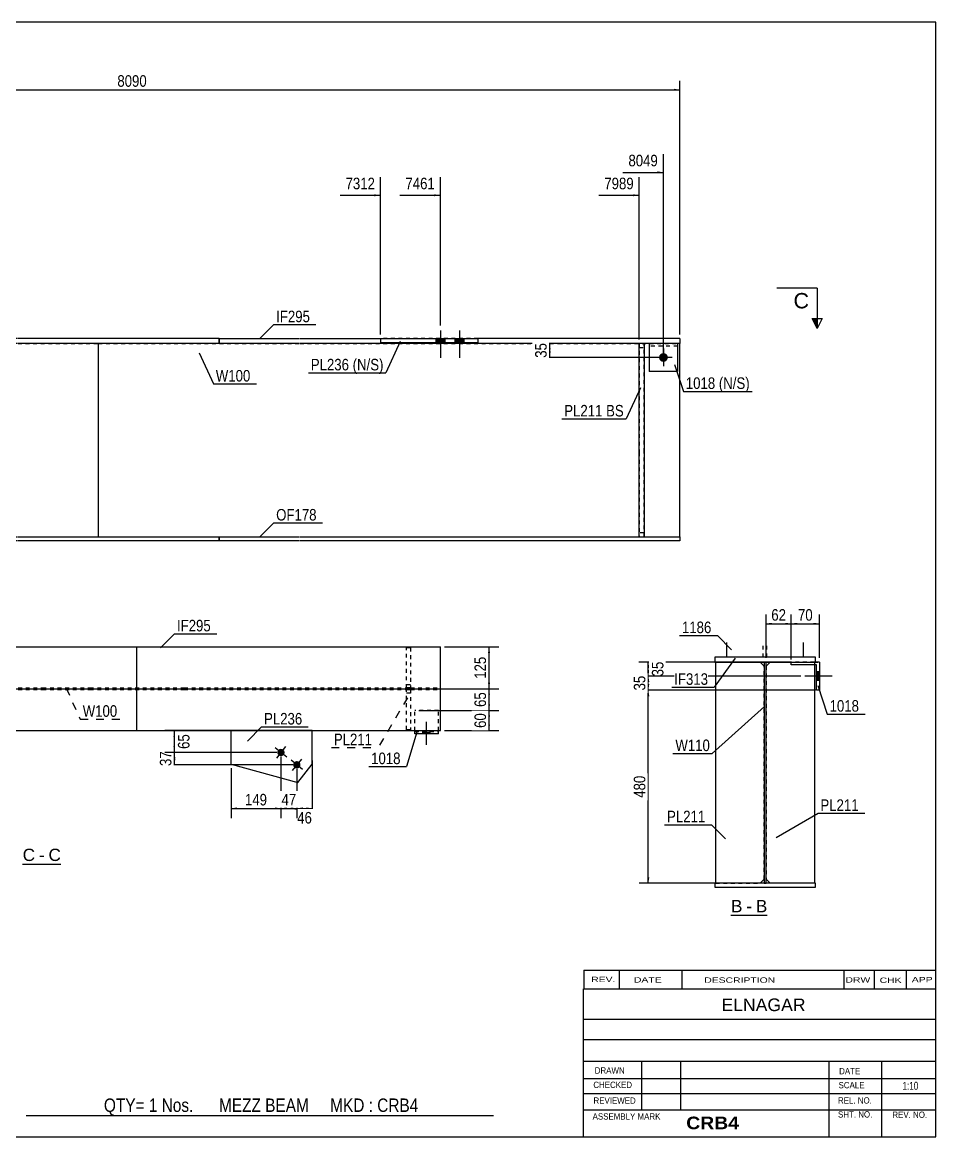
# Model space of a CAD drawing. Header units: millimetres. Extents: x 2 to 405, y 5 to 282.
# Drawn here: x 177.9 to 405, y 5 to 282 of the extents above; entities that cross this region are included whole.
import ezdxf

# ---------------------------------------------------------------- set-up
doc = ezdxf.new("R2010")
doc.units = ezdxf.units.MM
doc.linetypes.add('DXK_LINE_DOT1', pattern=[1.8814, 0.9407, -0.9407])
doc.linetypes.add('DXK_LINE_DOT2', pattern=[3.9198, 1.9599, -1.9599])
doc.styles.add('Arial', font='ARIAL.TTF', dxfattribs={"height": 0.2})
doc.styles.add('Arial Bold', font='ARIALBD.TTF', dxfattribs={"height": 0.2})
doc.styles.add('Arial Narrow', font='ARIALN.TTF', dxfattribs={"height": 0.2})

# ---------------------------------------------------------------- blocks, each defined once
blk = doc.blocks.new('Unknown-627316199-1211')
at = {"color": 5, "linetype": 'Continuous'}
for p, q in [((405, 282), (5, 282)), ((5, 282), (5, 5)), ((405, 5), (405, 282)), ((5, 5), (405, 5))]:
    blk.add_line(p, q, dxfattribs=at)
at = {"color": 174, "linetype": 'Continuous', "style": 'Arial'}
blk.add_text('Tekla structures', height=1.9102, rotation=90, dxfattribs=at).set_placement((4.5, 5.5))
blk = doc.blocks.new('Unknown-627316199-12 - 1712')
at = {"color": 7, "linetype": 'Continuous'}
blk.add_line((178.03, 72.78), (187.54, 72.78), dxfattribs=at)
at = {"color": 0, "linetype": 'Continuous'}
blk.add_wipeout([(181.11, 73.53), (181.11, 76.73), (178.03, 76.73), (178.03, 73.53)], dxfattribs=at)
blk.add_wipeout([(183.5, 73.53), (183.5, 76.73), (182.07, 76.73), (182.07, 73.53)], dxfattribs=at)
at = {"color": 96, "linetype": 'Continuous', "style": 'Arial'}
blk.add_text('C', height=3.06, dxfattribs=at).set_placement((178.03, 73.53))
at = {"color": 0, "linetype": 'Continuous'}
blk.add_wipeout([(187.54, 73.53), (187.54, 76.73), (184.46, 76.73), (184.46, 73.53)], dxfattribs=at)
at = {"color": 96, "linetype": 'Continuous', "style": 'Arial'}
for s, p in [('-', (182.07, 73.53)), ('C', (184.46, 73.53))]:
    blk.add_text(s, height=3.06, dxfattribs=at).set_placement(p)
blk = doc.blocks.new('Unknown-627316199-13 - 1985')
at = {"color": 7, "linetype": 'Continuous'}
blk.add_line((354.11, 60.04), (363.14, 60.04), dxfattribs=at)
at = {"color": 0, "linetype": 'Continuous'}
blk.add_wipeout([(356.95, 60.79), (356.95, 63.99), (354.11, 63.99), (354.11, 60.79)], dxfattribs=at)
blk.add_wipeout([(359.33, 60.79), (359.33, 63.99), (357.91, 63.99), (357.91, 60.79)], dxfattribs=at)
at = {"color": 96, "linetype": 'Continuous', "style": 'Arial'}
blk.add_text('B', height=3.06, dxfattribs=at).set_placement((354.11, 60.79))
at = {"color": 0, "linetype": 'Continuous'}
blk.add_wipeout([(363.14, 60.79), (363.14, 63.99), (360.29, 63.99), (360.29, 60.79)], dxfattribs=at)
at = {"color": 96, "linetype": 'Continuous', "style": 'Arial'}
for s, p in [('B', (360.29, 60.79)), ('-', (357.91, 60.79))]:
    blk.add_text(s, height=3.06, dxfattribs=at).set_placement(p)
blk = doc.blocks.new('Part-627316199-1279 - 1232')
at = {"color": 2, "linetype": 'Continuous'}
for p, q in [((69.04, 153.09), (69.04, 154.09)), ((69.04, 154.09), (176.79, 154.09)), ((176.79, 153.09), (69.04, 153.09)), ((176.89, 154.09), (226.89, 154.09)), ((226.89, 153.09), (176.89, 153.09)), ((226.89, 154.09), (226.89, 153.09))]:
    blk.add_line(p, q, dxfattribs=at)
blk = doc.blocks.new('Part-627316199-1453 - 1232')
at = {"color": 7, "linetype": 'DXK_LINE_DOT1'}
for p, q in [((331.31, 202.19), (331.31, 175.19)), ((332.51, 175.19), (332.51, 202.19)), ((331.31, 175.09), (331.31, 154.09)), ((332.51, 154.09), (332.51, 175.09))]:
    blk.add_line(p, q, dxfattribs=at)
blk = doc.blocks.new('Part-627316199-1301 - 1232')
at = {"color": 2, "linetype": 'Continuous'}
for p, q in [((226.89, 153.09), (226.89, 154.09)), ((226.89, 154.09), (246.89, 154.09)), ((246.89, 153.09), (226.89, 153.09)), ((246.99, 154.09), (311.21, 154.09)), ((311.21, 153.09), (246.99, 153.09)), ((311.31, 154.09), (341.41, 154.09)), ((341.41, 153.09), (311.31, 153.09)), ((341.41, 154.09), (341.41, 153.09))]:
    blk.add_line(p, q, dxfattribs=at)
blk = doc.blocks.new('Part-627316199-1323 - 1232')
at = {"color": 2, "linetype": 'Continuous'}
for p, q in [((196.89, 175.19), (196.89, 202.19)), ((341.41, 175.19), (341.41, 202.19)), ((196.89, 154.09), (196.89, 175.09)), ((341.41, 154.09), (341.41, 175.09))]:
    blk.add_line(p, q, dxfattribs=at)
at = {"color": 7, "linetype": 'DXK_LINE_DOT1'}
for p, q in [((196.89, 202.19), (246.89, 202.19)), ((246.99, 202.19), (311.21, 202.19)), ((311.31, 202.19), (341.41, 202.19)), ((196.89, 154.09), (246.89, 154.09)), ((246.99, 154.09), (311.21, 154.09)), ((311.31, 154.09), (341.41, 154.09))]:
    blk.add_line(p, q, dxfattribs=at)
blk = doc.blocks.new('Part-627316199-1345 - 1232')
at = {"color": 2, "linetype": 'Continuous'}
for p, q in [((69.04, 202.19), (69.04, 203.39)), ((69.04, 203.39), (132.57, 203.39)), ((176.79, 203.39), (156.79, 203.39)), ((226.89, 203.39), (176.89, 203.39)), ((226.89, 203.39), (226.89, 202.19)), ((70.41, 202.19), (69.04, 202.19)), ((79.61, 202.19), (77.41, 202.19)), ((176.79, 202.19), (86.61, 202.19)), ((226.89, 202.19), (176.89, 202.19))]:
    blk.add_line(p, q, dxfattribs=at)
at = {"color": 7, "linetype": 'DXK_LINE_DOT1'}
for p, q in [((156.79, 203.39), (132.57, 203.39)), ((77.41, 202.19), (70.41, 202.19)), ((86.61, 202.19), (79.61, 202.19))]:
    blk.add_line(p, q, dxfattribs=at)
blk = doc.blocks.new('Part-627316199-1367 - 1232')
at = {"color": 2, "linetype": 'Continuous'}
for p, q in [((226.89, 202.19), (226.89, 203.39)), ((226.89, 203.39), (246.89, 203.39)), ((246.99, 203.39), (266.99, 203.39)), ((311.21, 203.39), (291.21, 203.39)), ((341.41, 203.39), (311.31, 203.39)), ((341.41, 203.39), (341.41, 202.19)), ((246.89, 202.19), (226.89, 202.19)), ((311.21, 202.19), (246.99, 202.19)), ((333.81, 202.19), (311.31, 202.19)), ((341.41, 202.19), (340.81, 202.19))]:
    blk.add_line(p, q, dxfattribs=at)
at = {"color": 7, "linetype": 'DXK_LINE_DOT1'}
blk.add_line((291.21, 203.39), (266.99, 203.39), dxfattribs=at)
blk = doc.blocks.new('Part-627316199-1399 - 1232')
at = {"color": 2, "linetype": 'Continuous'}
for p, q in [((340.81, 202.19), (333.81, 202.19)), ((333.81, 202.19), (333.81, 195.19)), ((340.81, 202.19), (340.81, 195.19)), ((340.81, 195.19), (333.81, 195.19))]:
    blk.add_line(p, q, dxfattribs=at)
at = {"color": 7, "linetype": 'DXK_LINE_DOT1'}
blk.add_line((340.81, 201.49), (333.81, 201.49), dxfattribs=at)
blk = doc.blocks.new('Part-627316199-1448 - 1232')
at = {"color": 2, "linetype": 'Continuous'}
for p, q in [((331.31, 175.19), (331.31, 202.19)), ((332.51, 202.19), (332.51, 175.19)), ((331.31, 154.09), (331.31, 175.09)), ((332.51, 175.09), (332.51, 154.09))]:
    blk.add_line(p, q, dxfattribs=at)
at = {"color": 7, "linetype": 'DXK_LINE_DOT1'}
for p, q in [((331.31, 201.19), (332.51, 201.19)), ((332.51, 155.09), (331.31, 155.09))]:
    blk.add_line(p, q, dxfattribs=at)
blk = doc.blocks.new('Part-627316199-1480 - 1232')
at = {"color": 2, "linetype": 'Continuous'}
for p, q in [((266.99, 203.39), (291.21, 203.39)), ((266.99, 203.39), (266.99, 202.39)), ((266.99, 202.39), (291.21, 202.39)), ((286.91, 202.39), (286.91, 203.39)), ((291.21, 203.39), (291.21, 202.39))]:
    blk.add_line(p, q, dxfattribs=at)
blk = doc.blocks.new('Part-627316199-1496 - 1232')
at = {"color": 2, "linetype": 'Continuous'}
for p, q in [((69.04, 175.19), (69.04, 202.19)), ((196.89, 175.19), (196.89, 202.19)), ((69.04, 154.09), (69.04, 175.09)), ((196.89, 154.09), (196.89, 175.09))]:
    blk.add_line(p, q, dxfattribs=at)
at = {"color": 7, "linetype": 'DXK_LINE_DOT1'}
for p, q in [((69.04, 202.19), (70.41, 202.19)), ((77.41, 202.19), (77.91, 202.19)), ((79.11, 202.19), (79.61, 202.19)), ((86.61, 202.19), (176.79, 202.19)), ((176.89, 202.19), (196.89, 202.19)), ((69.04, 154.09), (77.91, 154.09)), ((79.11, 154.09), (176.79, 154.09)), ((176.89, 154.09), (196.89, 154.09))]:
    blk.add_line(p, q, dxfattribs=at)
blk = doc.blocks.new('Bolt-627316199-1498 - 1232')
at = {"linetype": 'Continuous'}
blk.add_hatch(color=3, dxfattribs=at).paths.add_polyline_path([(337.31, 197.59, -1), (337.31, 199.79, -1)])
at = {"color": 3, "linetype": 'Continuous'}
for p, q in [((337.31, 200.89), (337.31, 196.49)), ((339.51, 198.69), (335.11, 198.69))]:
    blk.add_line(p, q, dxfattribs=at)
blk = doc.blocks.new('Bolt-627316199-1500 - 1232')
at = {"linetype": 'Continuous'}
for points in [[(280.77, 202.39), (282.97, 202.39), (282.97, 203.39), (280.77, 203.39)], [(285.5, 202.39), (287.7, 202.39), (287.7, 203.39), (285.5, 203.39)]]:
    blk.add_hatch(color=3, dxfattribs=at).paths.add_polyline_path(points)
at = {"color": 3, "linetype": 'Continuous'}
for p, q in [((281.87, 205.39), (281.87, 198.59)), ((286.6, 205.39), (286.6, 198.59)), ((280.77, 203.39), (280.77, 202.39)), ((282.97, 203.39), (282.97, 202.39)), ((285.5, 203.39), (285.5, 202.39)), ((287.7, 203.39), (287.7, 202.39))]:
    blk.add_line(p, q, dxfattribs=at)
blk = doc.blocks.new('Part-627316199-1735 - 1712')
at = {"color": 2, "linetype": 'Continuous'}
for p, q in [((250.02, 105.94), (229.84, 105.94)), ((229.84, 97.6), (229.84, 105.94)), ((250.02, 97.62), (250.02, 105.94)), ((229.84, 97.6), (246.44, 93.01)), ((246.44, 93.01), (250.02, 97.62))]:
    blk.add_line(p, q, dxfattribs=at)
blk = doc.blocks.new('Part-627316199-1803 - 1712')
at = {"color": 7, "linetype": 'DXK_LINE_DOT1'}
for p, q in [((275.54, 105.94), (275.54, 110.94)), ((281.37, 110.94), (275.54, 110.94)), ((281.37, 105.94), (281.37, 110.94)), ((275.54, 105.69), (281.37, 105.69))]:
    blk.add_line(p, q, dxfattribs=at)
at = {"color": 2, "linetype": 'Continuous'}
for p, q in [((275.54, 105.1), (275.54, 105.94)), ((281.37, 105.1), (281.37, 105.94)), ((281.37, 105.1), (275.54, 105.1))]:
    blk.add_line(p, q, dxfattribs=at)
blk = doc.blocks.new('Part-627316199-1740 - 1712')
at = {"color": 7, "linetype": 'DXK_LINE_DOT1'}
for p, q in [((92.96, 116.15), (92.96, 116.56)), ((92.96, 116.56), (119.27, 116.56)), ((119.37, 116.56), (171.2, 116.56)), ((171.3, 116.56), (182.97, 116.56)), ((182.97, 116.15), (182.97, 116.56)), ((92.96, 116.15), (119.27, 116.15)), ((119.37, 116.15), (171.2, 116.15)), ((171.3, 116.15), (182.97, 116.15))]:
    blk.add_line(p, q, dxfattribs=at)
blk = doc.blocks.new('Bolt-627316199-1742 - 1712')
at = {"linetype": 'Continuous'}
blk.add_hatch(color=3, dxfattribs=at).paths.add_polyline_path([(277.54, 105.1), (279.37, 105.1), (279.37, 105.69), (277.54, 105.69)])
at = {"color": 3, "linetype": 'Continuous'}
for p, q in [((278.46, 102.44), (278.46, 108.1)), ((277.54, 105.1), (277.54, 105.69)), ((279.37, 105.1), (279.37, 105.69))]:
    blk.add_line(p, q, dxfattribs=at)
blk = doc.blocks.new('Part-627316199-1823 - 1712')
at = {"color": 2, "linetype": 'Continuous'}
for p, q in [((92.96, 105.94), (92.96, 126.77)), ((92.96, 126.77), (119.27, 126.77)), ((119.37, 126.77), (171.2, 126.77)), ((171.3, 126.77), (194.64, 126.77)), ((194.74, 126.77), (206.4, 126.77)), ((206.4, 105.94), (206.4, 126.77)), ((92.96, 105.94), (119.27, 105.94)), ((119.37, 105.94), (171.2, 105.94)), ((171.3, 105.94), (194.64, 105.94)), ((194.74, 105.94), (206.4, 105.94))]:
    blk.add_line(p, q, dxfattribs=at)
blk = doc.blocks.new('Part-627316199-1749 - 1712')
at = {"color": 7, "linetype": 'DXK_LINE_DOT1'}
for p, q in [((273.46, 116.56), (273.46, 126.56)), ((273.46, 126.56), (274.46, 126.56)), ((274.46, 126.56), (274.46, 116.56)), ((273.46, 117.4), (274.46, 117.4)), ((274.46, 116.56), (273.46, 116.56))]:
    blk.add_line(p, q, dxfattribs=at)
blk = doc.blocks.new('Bolt-627316199-1836 - 1712')
at = {"linetype": 'Continuous'}
for points in [[(241.68, 99.78, -1), (242.8, 101.23, -1)], [(245.62, 96.71, -1), (246.75, 98.16, -1)]]:
    blk.add_hatch(color=3, dxfattribs=at).paths.add_polyline_path(points)
at = {"color": 3, "linetype": 'Continuous'}
for p, q in [((243.69, 99.38), (240.79, 101.63)), ((243.37, 101.95), (241.11, 99.06)), ((247.63, 96.31), (244.74, 98.56)), ((247.31, 98.88), (245.06, 95.99))]:
    blk.add_line(p, q, dxfattribs=at)
blk = doc.blocks.new('Part-627316199-1771 - 1712')
at = {"color": 7, "linetype": 'DXK_LINE_DOT1'}
for p, q in [((273.46, 106.15), (273.46, 116.15)), ((273.46, 116.15), (274.46, 116.15)), ((273.46, 115.31), (274.46, 115.31)), ((274.46, 116.15), (274.46, 106.15)), ((274.46, 106.15), (273.46, 106.15))]:
    blk.add_line(p, q, dxfattribs=at)
blk = doc.blocks.new('Part-627316199-1818 - 1712')
at = {"color": 2, "linetype": 'Continuous'}
for p, q in [((206.4, 105.94), (206.4, 126.77)), ((206.4, 126.77), (218.07, 126.77)), ((218.17, 126.77), (261.69, 126.77)), ((261.79, 126.77), (281.87, 126.77)), ((281.87, 105.94), (281.87, 126.77)), ((206.4, 105.94), (218.07, 105.94)), ((218.17, 105.94), (261.69, 105.94)), ((261.79, 105.94), (281.87, 105.94))]:
    blk.add_line(p, q, dxfattribs=at)
blk = doc.blocks.new('Part-627316199-1828 - 1712')
at = {"color": 7, "linetype": 'DXK_LINE_DOT1'}
for p, q in [((182.97, 116.56), (194.64, 116.56)), ((194.74, 116.56), (218.07, 116.56)), ((218.17, 116.56), (261.69, 116.56)), ((261.79, 116.56), (273.46, 116.56)), ((274.46, 116.56), (281.87, 116.56)), ((281.87, 116.15), (281.87, 116.56)), ((182.97, 116.15), (194.64, 116.15)), ((194.74, 116.15), (218.07, 116.15)), ((218.17, 116.15), (261.69, 116.15)), ((261.79, 116.15), (273.46, 116.15)), ((274.46, 116.15), (281.87, 116.15))]:
    blk.add_line(p, q, dxfattribs=at)
blk = doc.blocks.new('Bolt-627316199-1988 - 1985')
at = {"linetype": 'Continuous'}
blk.add_hatch(color=3, dxfattribs=at).paths.add_polyline_path([(376.08, 118.39), (376.08, 120.59), (375.38, 120.59), (375.38, 118.39)])
at = {"color": 3, "linetype": 'Continuous'}
for p, q in [((379.28, 119.49), (372.48, 119.49)), ((376.08, 120.59), (375.38, 120.59)), ((376.08, 118.39), (375.38, 118.39))]:
    blk.add_line(p, q, dxfattribs=at)
blk = doc.blocks.new('Part-627316199-2001 - 1985')
at = {"color": 7, "linetype": 'DXK_LINE_DOT1'}
for p, q in [((369.08, 122.29), (369.08, 122.99)), ((369.08, 122.99), (376.08, 122.99)), ((375.38, 122.29), (369.08, 122.29)), ((375.38, 115.99), (375.38, 122.29)), ((376.08, 122.99), (376.08, 115.99)), ((376.08, 115.99), (375.38, 115.99))]:
    blk.add_line(p, q, dxfattribs=at)
blk = doc.blocks.new('Part-627316199-1993 - 1985')
at = {"color": 2, "linetype": 'Continuous'}
for p, q in [((362.83, 122.99), (362.33, 122.99)), ((362.33, 122.99), (362.33, 67.99)), ((362.83, 67.99), (362.83, 122.99)), ((362.33, 67.99), (362.83, 67.99))]:
    blk.add_line(p, q, dxfattribs=at)
blk = doc.blocks.new('Bolt-627316199-2038 - 1985')
at = {"linetype": 'Continuous'}
blk.add_hatch(color=3, dxfattribs=at).paths.add_polyline_path([(375.38, 120.59), (375.38, 118.39), (376.08, 118.39), (376.08, 120.59)])
at = {"color": 3, "linetype": 'Continuous'}
for p, q in [((379.28, 119.49), (372.48, 119.49)), ((376.08, 120.59), (375.38, 120.59)), ((376.08, 118.39), (375.38, 118.39))]:
    blk.add_line(p, q, dxfattribs=at)
blk = doc.blocks.new('Part-627316199-1998 - 1985')
at = {"color": 2, "linetype": 'Continuous'}
for p, q in [((363.83, 122.99), (362.83, 121.99)), ((374.83, 122.29), (374.83, 67.99)), ((363.83, 67.99), (362.83, 68.99))]:
    blk.add_line(p, q, dxfattribs=at)
at = {"color": 7, "linetype": 'DXK_LINE_DOT1'}
for p, q in [((362.83, 121.99), (362.83, 68.99)), ((374.83, 122.99), (363.83, 122.99)), ((374.83, 122.99), (374.83, 122.29)), ((374.83, 67.99), (363.83, 67.99))]:
    blk.add_line(p, q, dxfattribs=at)
blk = doc.blocks.new('Part-627316199-1999 - 1985')
at = {"color": 2, "linetype": 'Continuous'}
for p, q in [((350.33, 67.99), (350.33, 122.99)), ((362.33, 121.99), (361.33, 122.99)), ((362.33, 68.99), (361.33, 67.99))]:
    blk.add_line(p, q, dxfattribs=at)
at = {"color": 7, "linetype": 'DXK_LINE_DOT1'}
for p, q in [((361.33, 122.99), (350.33, 122.99)), ((362.33, 68.99), (362.33, 121.99)), ((350.33, 67.99), (361.33, 67.99))]:
    blk.add_line(p, q, dxfattribs=at)
blk = doc.blocks.new('Part-627316199-2041 - 1985')
at = {"color": 2, "linetype": 'Continuous'}
for p, q in [((353.08, 124.19), (353.08, 127.83)), ((372.08, 127.83), (372.08, 124.19))]:
    blk.add_line(p, q, dxfattribs=at)
at = {"color": 7, "linetype": 'DXK_LINE_DOT1'}
for p, q in [((362.11, 124.19), (362.11, 127.83)), ((363.05, 124.19), (363.05, 127.83)), ((372.08, 124.19), (353.08, 124.19))]:
    blk.add_line(p, q, dxfattribs=at)
blk = doc.blocks.new('Part-627316199-2042 - 1985')
at = {"color": 2, "linetype": 'Continuous'}
for p, q in [((350.08, 67.99), (350.08, 66.99)), ((375.08, 67.99), (350.08, 67.99)), ((350.08, 66.99), (375.08, 66.99)), ((375.08, 66.99), (375.08, 67.99))]:
    blk.add_line(p, q, dxfattribs=at)
blk = doc.blocks.new('Part-627316199-2045 - 1985')
at = {"color": 2, "linetype": 'Continuous'}
for p, q in [((350.08, 124.19), (350.08, 122.99)), ((375.08, 124.19), (350.08, 124.19)), ((350.08, 122.99), (375.08, 122.99)), ((375.08, 122.99), (375.08, 124.19))]:
    blk.add_line(p, q, dxfattribs=at)
blk = doc.blocks.new('Part-627316199-2047 - 1985')
at = {"color": 2, "linetype": 'Continuous'}
for p, q in [((369.08, 122.29), (369.08, 122.99)), ((375.38, 122.29), (369.08, 122.29)), ((376.08, 122.99), (375.08, 122.99)), ((375.38, 115.99), (375.38, 122.29)), ((376.08, 122.99), (376.08, 115.99)), ((376.08, 115.99), (375.38, 115.99))]:
    blk.add_line(p, q, dxfattribs=at)
blk = doc.blocks.new('StraightDimension-627316199-4468 - 1232')
at = {"linetype": 'Continuous'}
blk.add_hatch(color=7, dxfattribs=at).paths.add_polyline_path([(335.81, 244.95), (337.31, 244.7), (335.81, 244.45)])
at = {"color": 7, "linetype": 'Continuous'}
for p, q in [((337.31, 199.69), (337.31, 249.2)), ((327.25, 244.7), (337.31, 244.7))]:
    blk.add_line(p, q, dxfattribs=at)
at = {"color": 0}
blk.add_wipeout([(336.53, 245.6), (336.53, 249.8), (328.02, 249.8), (328.02, 245.6)], dxfattribs=at)
at = {"color": 3, "style": 'Arial Narrow'}
blk.add_text('8049', height=2.863, dxfattribs=at).set_placement((328.62, 246.2))
blk = doc.blocks.new('StraightDimension-627316199-4470 - 1232')
at = {"linetype": 'Continuous'}
blk.add_hatch(color=7, dxfattribs=at).paths.add_polyline_path([(280.37, 239.25), (281.87, 239), (280.37, 238.75)])
at = {"color": 7, "linetype": 'Continuous'}
for p, q in [((281.87, 206.64), (281.87, 243.5)), ((271.81, 239), (281.87, 239))]:
    blk.add_line(p, q, dxfattribs=at)
at = {"color": 0}
blk.add_wipeout([(281.09, 239.9), (281.09, 244.1), (272.58, 244.1), (272.58, 239.9)], dxfattribs=at)
at = {"color": 3, "style": 'Arial Narrow'}
blk.add_text('7461', height=2.863, dxfattribs=at).set_placement((273.18, 240.5))
blk = doc.blocks.new('StraightDimension-627316199-1667 - 1232')
at = {"linetype": 'Continuous'}
for points in [[(70.54, 264.98), (69.04, 265.23), (70.54, 265.48)], [(339.91, 265.48), (341.41, 265.23), (339.91, 264.98)]]:
    blk.add_hatch(color=7, dxfattribs=at).paths.add_polyline_path(points)
at = {"color": 7, "linetype": 'Continuous'}
for p, q in [((69.04, 204.39), (69.04, 267.48)), ((341.41, 204.39), (341.41, 267.48)), ((69.04, 265.23), (341.41, 265.23))]:
    blk.add_line(p, q, dxfattribs=at)
at = {"color": 0}
blk.add_wipeout([(209.48, 265.38), (209.48, 269.58), (200.97, 269.58), (200.97, 265.38)], dxfattribs=at)
at = {"color": 3, "style": 'Arial Narrow'}
blk.add_text('8090', height=2.863, dxfattribs=at).set_placement((201.57, 265.98))
blk = doc.blocks.new('StraightDimension-627316199-4469 - 1232')
at = {"linetype": 'Continuous'}
blk.add_hatch(color=7, dxfattribs=at).paths.add_polyline_path([(329.81, 239.25), (331.31, 239), (329.81, 238.75)])
at = {"color": 7, "linetype": 'Continuous'}
for p, q in [((331.31, 203.19), (331.31, 243.5)), ((321.25, 239), (331.31, 239))]:
    blk.add_line(p, q, dxfattribs=at)
at = {"color": 0}
blk.add_wipeout([(330.53, 239.9), (330.53, 244.1), (322.02, 244.1), (322.02, 239.9)], dxfattribs=at)
at = {"color": 3, "style": 'Arial Narrow'}
blk.add_text('7989', height=2.863, dxfattribs=at).set_placement((322.62, 240.5))
blk = doc.blocks.new('StraightDimension-627316199-4471 - 1232')
at = {"linetype": 'Continuous'}
blk.add_hatch(color=7, dxfattribs=at).paths.add_polyline_path([(265.49, 239.25), (266.99, 239), (265.49, 238.75)])
at = {"color": 7, "linetype": 'Continuous'}
for p, q in [((266.99, 204.39), (266.99, 243.5)), ((256.92, 239), (266.99, 239))]:
    blk.add_line(p, q, dxfattribs=at)
at = {"color": 0}
blk.add_wipeout([(266.21, 239.9), (266.21, 244.1), (257.7, 244.1), (257.7, 239.9)], dxfattribs=at)
at = {"color": 3, "style": 'Arial Narrow'}
blk.add_text('7312', height=2.863, dxfattribs=at).set_placement((258.3, 240.5))
blk = doc.blocks.new('StraightDimension-627316199-5104 - 1232')
at = {"linetype": 'Continuous'}
for points in [[(308.79, 200.69), (309.04, 202.19), (309.29, 200.69)], [(309.29, 200.19), (309.04, 198.69), (308.79, 200.19)]]:
    blk.add_hatch(color=7, dxfattribs=at).paths.add_polyline_path(points)
at = {"color": 7, "linetype": 'Continuous'}
for p, q in [((327.65, 202.19), (306.79, 202.19)), ((309.04, 198.69), (309.04, 202.19)), ((336.31, 198.69), (306.79, 198.69))]:
    blk.add_line(p, q, dxfattribs=at)
at = {"color": 0}
blk.add_wipeout([(308.89, 202.86), (304.69, 202.86), (304.69, 198.01), (308.89, 198.01)], dxfattribs=at)
at = {"color": 3, "style": 'Arial Narrow'}
blk.add_text('35', height=2.863, rotation=90.0002, dxfattribs=at).set_placement((308.29, 198.61))
blk = doc.blocks.new('StraightDimension-627316199-1924 - 1712')
at = {"linetype": 'Continuous'}
for points in [[(215.5, 99.01), (215.75, 100.51), (216, 99.01)], [(216, 98.93), (215.75, 97.43), (215.5, 98.93)]]:
    blk.add_hatch(color=7, dxfattribs=at).paths.add_polyline_path(points)
at = {"color": 7, "linetype": 'Continuous'}
for p, q in [((241.24, 100.51), (213.5, 100.51)), ((215.75, 97.43), (215.75, 100.51)), ((245.19, 97.43), (213.5, 97.43))]:
    blk.add_line(p, q, dxfattribs=at)
at = {"color": 0}
blk.add_wipeout([(215.6, 101.4), (211.4, 101.4), (211.4, 96.54), (215.6, 96.54)], dxfattribs=at)
at = {"color": 3, "style": 'Arial Narrow'}
blk.add_text('37', height=2.863, rotation=90.0002, dxfattribs=at).set_placement((215, 97.14))
blk = doc.blocks.new('StraightDimension-627316199-1934 - 1712')
at = {"linetype": 'Continuous'}
for points in [[(215.5, 104.44), (215.75, 105.94), (216, 104.44)], [(216, 102.01), (215.75, 100.51), (215.5, 102.01)]]:
    blk.add_hatch(color=7, dxfattribs=at).paths.add_polyline_path(points)
at = {"color": 7, "linetype": 'Continuous'}
for p, q in [((230.18, 105.94), (213.35, 105.94)), ((215.75, 100.51), (215.75, 105.94)), ((241.24, 100.51), (213.35, 100.51))]:
    blk.add_line(p, q, dxfattribs=at)
at = {"color": 0}
blk.add_wipeout([(220.1, 105.65), (215.9, 105.65), (215.9, 100.79), (220.1, 100.79)], dxfattribs=at)
at = {"color": 3, "style": 'Arial Narrow'}
blk.add_text('65', height=2.863, rotation=90.0002, dxfattribs=at).set_placement((219.5, 101.39))
blk = doc.blocks.new('StraightDimension-627316199-1948 - 1712')
at = {"linetype": 'Continuous'}
for points in [[(231.34, 86.35), (229.84, 86.6), (231.34, 86.85)], [(240.74, 86.85), (242.24, 86.6), (240.74, 86.35)]]:
    blk.add_hatch(color=7, dxfattribs=at).paths.add_polyline_path(points)
at = {"color": 7, "linetype": 'Continuous'}
for p, q in [((242.24, 99.51), (242.24, 84.2)), ((229.84, 96.6), (229.84, 84.2)), ((229.84, 86.6), (242.24, 86.6))]:
    blk.add_line(p, q, dxfattribs=at)
at = {"color": 0}
blk.add_wipeout([(239.38, 86.75), (239.38, 90.95), (232.7, 90.95), (232.7, 86.75)], dxfattribs=at)
at = {"color": 3, "style": 'Arial Narrow'}
blk.add_text('149', height=2.863, dxfattribs=at).set_placement((233.3, 87.35))
blk = doc.blocks.new('StraightDimension-627316199-1958 - 1712')
at = {"linetype": 'Continuous'}
for points in [[(247.69, 86.35), (246.19, 86.6), (247.69, 86.85)], [(248.52, 86.85), (250.02, 86.6), (248.52, 86.35)]]:
    blk.add_hatch(color=7, dxfattribs=at).paths.add_polyline_path(points)
at = {"color": 7, "linetype": 'Continuous'}
for p, q in [((250.02, 98.47), (250.02, 84.35)), ((246.19, 96.43), (246.19, 84.35)), ((246.19, 86.6), (250.02, 86.6))]:
    blk.add_line(p, q, dxfattribs=at)
at = {"color": 0}
blk.add_wipeout([(250.53, 82.25), (250.53, 86.45), (245.68, 86.45), (245.68, 82.25)], dxfattribs=at)
at = {"color": 3, "style": 'Arial Narrow'}
blk.add_text('46', height=2.863, dxfattribs=at).set_placement((246.28, 82.85))
blk = doc.blocks.new('StraightDimension-627316199-1968 - 1712')
at = {"linetype": 'Continuous'}
for points in [[(243.74, 86.35), (242.24, 86.6), (243.74, 86.85)], [(244.69, 86.85), (246.19, 86.6), (244.69, 86.35)]]:
    blk.add_hatch(color=7, dxfattribs=at).paths.add_polyline_path(points)
at = {"color": 7, "linetype": 'Continuous'}
for p, q in [((242.24, 99.51), (242.24, 84.2)), ((246.19, 96.43), (246.19, 84.2)), ((242.24, 86.6), (246.19, 86.6))]:
    blk.add_line(p, q, dxfattribs=at)
at = {"color": 0}
blk.add_wipeout([(246.64, 86.75), (246.64, 90.95), (241.78, 90.95), (241.78, 86.75)], dxfattribs=at)
at = {"color": 3, "style": 'Arial Narrow'}
blk.add_text('47', height=2.863, dxfattribs=at).set_placement((242.38, 87.35))
blk = doc.blocks.new('StraightDimension-627316199-2592 - 1712')
at = {"linetype": 'Continuous'}
for points in [[(293.71, 125.27), (293.96, 126.77), (294.21, 125.27)], [(294.21, 117.85), (293.96, 116.35), (293.71, 117.85)]]:
    blk.add_hatch(color=7, dxfattribs=at).paths.add_polyline_path(points)
at = {"color": 7, "linetype": 'Continuous'}
for p, q in [((282.87, 126.77), (296.36, 126.77)), ((293.96, 116.35), (293.96, 126.77)), ((133.25, 116.35), (296.36, 116.35))]:
    blk.add_line(p, q, dxfattribs=at)
at = {"color": 0}
blk.add_wipeout([(293.81, 124.9), (289.61, 124.9), (289.61, 118.22), (293.81, 118.22)], dxfattribs=at)
at = {"color": 3, "style": 'Arial Narrow'}
blk.add_text('125', height=2.863, rotation=90.0002, dxfattribs=at).set_placement((293.21, 118.82))
blk = doc.blocks.new('StraightDimension-627316199-2593 - 1712')
at = {"linetype": 'Continuous'}
for points in [[(293.71, 114.85), (293.96, 116.35), (294.21, 114.85)], [(294.21, 112.44), (293.96, 110.94), (293.71, 112.44)]]:
    blk.add_hatch(color=7, dxfattribs=at).paths.add_polyline_path(points)
at = {"color": 7, "linetype": 'Continuous'}
for p, q in [((133.25, 116.35), (296.36, 116.35)), ((293.96, 110.94), (293.96, 116.35)), ((276.54, 110.94), (296.36, 110.94))]:
    blk.add_line(p, q, dxfattribs=at)
at = {"color": 0}
blk.add_wipeout([(293.81, 116.07), (289.61, 116.07), (289.61, 111.22), (293.81, 111.22)], dxfattribs=at)
at = {"color": 3, "style": 'Arial Narrow'}
blk.add_text('65', height=2.863, rotation=90.0002, dxfattribs=at).set_placement((293.21, 111.82))
blk = doc.blocks.new('StraightDimension-627316199-2594 - 1712')
at = {"linetype": 'Continuous'}
for points in [[(293.71, 109.44), (293.96, 110.94), (294.21, 109.44)], [(294.21, 107.44), (293.96, 105.94), (293.71, 107.44)]]:
    blk.add_hatch(color=7, dxfattribs=at).paths.add_polyline_path(points)
at = {"color": 7, "linetype": 'Continuous'}
for p, q in [((276.54, 110.94), (296.36, 110.94)), ((293.96, 105.94), (293.96, 110.94)), ((282.87, 105.94), (296.36, 105.94))]:
    blk.add_line(p, q, dxfattribs=at)
at = {"color": 0}
blk.add_wipeout([(293.81, 110.87), (289.61, 110.87), (289.61, 106.01), (293.81, 106.01)], dxfattribs=at)
at = {"color": 3, "style": 'Arial Narrow'}
blk.add_text('60', height=2.863, rotation=90.0002, dxfattribs=at).set_placement((293.21, 106.61))
blk = doc.blocks.new('StraightDimension-627316199-2790 - 1985')
at = {"linetype": 'Continuous'}
for points in [[(333.31, 114.49), (333.56, 115.99), (333.81, 114.49)], [(333.81, 69.49), (333.56, 67.99), (333.31, 69.49)]]:
    blk.add_hatch(color=7, dxfattribs=at).paths.add_polyline_path(points)
at = {"color": 7, "linetype": 'Continuous'}
for p, q in [((375.08, 115.99), (331.31, 115.99)), ((333.56, 67.99), (333.56, 115.99)), ((355.33, 67.99), (331.31, 67.99))]:
    blk.add_line(p, q, dxfattribs=at)
at = {"color": 0}
blk.add_wipeout([(333.41, 95.34), (329.21, 95.34), (329.21, 88.65), (333.41, 88.65)], dxfattribs=at)
at = {"color": 3, "style": 'Arial Narrow'}
blk.add_text('480', height=2.863, rotation=90.0002, dxfattribs=at).set_placement((332.81, 89.25))
blk = doc.blocks.new('StraightDimension-627316199-2788 - 1985')
at = {"linetype": 'Continuous'}
for points in [[(333.31, 121.49), (333.56, 122.99), (333.81, 121.49)], [(333.81, 120.99), (333.56, 119.49), (333.31, 120.99)]]:
    blk.add_hatch(color=7, dxfattribs=at).paths.add_polyline_path(points)
at = {"color": 7, "linetype": 'Continuous'}
for p, q in [((368.33, 122.99), (331.16, 122.99)), ((333.56, 119.49), (333.56, 122.99)), ((371.48, 119.49), (331.16, 119.49))]:
    blk.add_line(p, q, dxfattribs=at)
at = {"color": 0}
blk.add_wipeout([(337.91, 123.67), (333.71, 123.67), (333.71, 118.82), (337.91, 118.82)], dxfattribs=at)
at = {"color": 3, "style": 'Arial Narrow'}
blk.add_text('35', height=2.863, rotation=90.0002, dxfattribs=at).set_placement((337.31, 119.42))
blk = doc.blocks.new('StraightDimension-627316199-2789 - 1985')
at = {"linetype": 'Continuous'}
for points in [[(333.31, 117.99), (333.56, 119.49), (333.81, 117.99)], [(333.81, 117.49), (333.56, 115.99), (333.31, 117.49)]]:
    blk.add_hatch(color=7, dxfattribs=at).paths.add_polyline_path(points)
at = {"color": 7, "linetype": 'Continuous'}
for p, q in [((371.48, 119.49), (331.31, 119.49)), ((333.56, 115.99), (333.56, 119.49)), ((375.08, 115.99), (331.31, 115.99))]:
    blk.add_line(p, q, dxfattribs=at)
at = {"color": 0}
blk.add_wipeout([(333.41, 120.17), (329.21, 120.17), (329.21, 115.32), (333.41, 115.32)], dxfattribs=at)
at = {"color": 3, "style": 'Arial Narrow'}
blk.add_text('35', height=2.863, rotation=90.0002, dxfattribs=at).set_placement((332.81, 115.92))
blk = doc.blocks.new('StraightDimension-627316199-2832 - 1985')
at = {"linetype": 'Continuous'}
for points in [[(370.58, 132.27), (369.08, 132.52), (370.58, 132.77)], [(374.58, 132.77), (376.08, 132.52), (374.58, 132.27)]]:
    blk.add_hatch(color=7, dxfattribs=at).paths.add_polyline_path(points)
at = {"color": 7, "linetype": 'Continuous'}
for p, q in [((369.08, 123.64), (369.08, 134.77)), ((376.08, 123.99), (376.08, 134.77)), ((369.08, 132.52), (376.08, 132.52))]:
    blk.add_line(p, q, dxfattribs=at)
at = {"color": 0}
blk.add_wipeout([(375.01, 132.67), (375.01, 136.87), (370.16, 136.87), (370.16, 132.67)], dxfattribs=at)
at = {"color": 3, "style": 'Arial Narrow'}
blk.add_text('70', height=2.863, dxfattribs=at).set_placement((370.76, 133.27))
blk = doc.blocks.new('StraightDimension-627316199-2833 - 1985')
at = {"linetype": 'Continuous'}
for points in [[(364.33, 132.27), (362.83, 132.52), (364.33, 132.77)], [(367.58, 132.77), (369.08, 132.52), (367.58, 132.27)]]:
    blk.add_hatch(color=7, dxfattribs=at).paths.add_polyline_path(points)
at = {"color": 7, "linetype": 'Continuous'}
for p, q in [((362.83, 123.99), (362.83, 134.77)), ((369.08, 123.64), (369.08, 134.77)), ((362.83, 132.52), (369.08, 132.52))]:
    blk.add_line(p, q, dxfattribs=at)
at = {"color": 0}
blk.add_wipeout([(368.39, 132.67), (368.39, 136.87), (363.53, 136.87), (363.53, 132.67)], dxfattribs=at)
at = {"color": 3, "style": 'Arial Narrow'}
blk.add_text('62', height=2.863, dxfattribs=at).set_placement((364.13, 133.27))
blk = doc.blocks.new('CBS_CALLOFF-627316199-5139')
at = {"color": 7, "linetype": 'Continuous'}
blk.add_line((178.88, 10.27), (295.11, 10.25), dxfattribs=at)
at = {"color": 3, "linetype": 'Continuous', "style": 'Arial Narrow'}
blk.add_text('QTY= 1 Nos.      MEZZ BEAM     MKD : CRB4', height=3.3405, dxfattribs=at).set_placement((198.23, 11.16))
blk = doc.blocks.new('CBS_NAME_BLOG-627316199-5140')
at = {"color": 7, "linetype": 'Continuous'}
for p, q in [((317.41, 41.75), (404.93, 41.75)), ((317.41, 5.04), (317.41, 41.75)), ((317.41, 34.21), (404.93, 34.21)), ((317.48, 29.16), (405, 29.16)), ((317.41, 23.79), (404.93, 23.79)), ((331.93, 11.68), (331.93, 23.78)), ((341.62, 11.71), (341.62, 23.78)), ((378.53, 5.04), (378.53, 23.77)), ((391.58, 5.04), (391.58, 23.78)), ((317.42, 19.49), (405, 19.51)), ((317.41, 15.74), (404.93, 15.74)), ((317.41, 11.7), (404.93, 11.7)), ((317.41, 5), (405, 5))]:
    blk.add_line(p, q, dxfattribs=at)
at = {"color": 3, "linetype": 'Continuous', "style": 'Arial'}
blk.add_text('ELNAGAR', height=3.133, dxfattribs=at).set_placement((351.73, 36.22))
at = {"color": 3, "linetype": 'Continuous'}
for s, height, style, width, p in [('DRAWN', 1.566, 'Arial', 0.9, (320.24, 20.68)), ('DATE', 1.566, 'Arial', 0.9, (381, 20.52)), ('CHECKED', 1.566, 'Arial', 0.9, (319.89, 17.11)), ('SCALE', 1.566, 'Arial', 0.9, (380.85, 17.04)), ('1:10', 1.957, 'Arial Narrow', 0.9, (396.74, 16.68)), ('REVIEWED', 1.566, 'Arial', 0.9, (319.93, 13.19)), ('REL. NO.', 1.566, 'Arial', 0.9, (380.71, 13.24)), ('SHT. NO.', 1.566, 'Arial', 0.9, (380.71, 9.77)), ('REV. NO.', 1.566, 'Arial', 0.9, (394.23, 9.68)), ('ASSEMBLY MARK', 1.5663, 'Arial', 0.9, (319.71, 9.26)), ('CRB4', 3.131, 'Arial Bold', 1.1, (342.99, 6.86))]:
    blk.add_text(s, height=height, dxfattribs=dict(at, style=style, width=width)).set_placement(p)
blk = doc.blocks.new('CBS_REVISION-627316199-5141')
at = {"color": 7, "linetype": 'Continuous'}
for p, q in [((317.49, 46.38), (404.99, 46.38)), ((317.49, 46.38), (317.49, 41.75)), ((326.29, 46.38), (326.29, 41.75)), ((341.88, 46.38), (341.88, 41.81)), ((382.14, 46.38), (382.14, 41.75)), ((389.68, 46.38), (389.68, 41.75)), ((397.63, 46.38), (397.63, 41.75)), ((317.49, 41.75), (404.99, 41.75))]:
    blk.add_line(p, q, dxfattribs=at)
at = {"color": 7, "style": 'Arial Narrow', "width": 1.7}
for s, height, p in [('REV.', 1.326, (319.35, 43.43)), ('DATE', 1.326, (329.98, 43.31)), ('DESCRIPTION', 1.3257, (347.46, 43.26)), ('DRW', 1.326, (382.57, 43.32)), ('CHK', 1.326, (391.06, 43.23)), ('APP', 1.326, (399.06, 43.38))]:
    blk.add_text(s, height=height, dxfattribs=at).set_placement(p)
blk = doc.blocks.new('Mark-627316199-3544 - 1232')
at = {"color": 0}
blk.add_wipeout([(259.16, 195.48), (259.16, 198.48), (249.66, 198.48), (249.66, 195.48)], dxfattribs=at)
blk.add_wipeout([(259.16, 195.48), (259.16, 198.48), (249.66, 198.48), (249.66, 195.48)], dxfattribs=at)
blk.add_wipeout([(267.72, 195.48), (267.72, 198.48), (260.06, 198.48), (260.06, 195.48)], dxfattribs=at)
blk.add_wipeout([(267.72, 195.48), (267.72, 198.48), (260.06, 198.48), (260.06, 195.48)], dxfattribs=at)
at = {"color": 7, "linetype": 'Continuous'}
for p in [(271.86, 202.62), (249.06, 194.88)]:
    blk.add_line(p, (268.32, 194.88), dxfattribs=at)
at = {"color": 3, "style": 'Arial Narrow'}
for s, p in [('PL236', (249.66, 195.48)), ('(N/', (260.06, 195.48)), ('S)', (264.44, 195.48))]:
    blk.add_text(s, height=2.863, dxfattribs=at).set_placement(p)
blk = doc.blocks.new('MarkSet-627316199-3509 - 1232')
at = {"color": 0}
blk.add_wipeout([(322.16, 184.02), (322.16, 187.02), (312.66, 187.02), (312.66, 184.02)], dxfattribs=at)
blk.add_wipeout([(322.16, 184.02), (322.16, 187.02), (312.66, 187.02), (312.66, 184.02)], dxfattribs=at)
blk.add_wipeout([(327.44, 184.02), (327.44, 187.02), (323.06, 187.02), (323.06, 184.02)], dxfattribs=at)
blk.add_wipeout([(327.44, 184.02), (327.44, 187.02), (323.06, 187.02), (323.06, 184.02)], dxfattribs=at)
at = {"color": 7, "linetype": 'Continuous'}
for p in [(331.58, 191.16), (312.06, 183.42)]:
    blk.add_line(p, (328.04, 183.42), dxfattribs=at)
at = {"color": 3, "style": 'Arial Narrow'}
for s, p in [('PL211', (312.66, 184.02)), ('BS', (323.06, 184.02))]:
    blk.add_text(s, height=2.863, dxfattribs=at).set_placement(p)
blk = doc.blocks.new('Mark-627316199-3520 - 1232')
at = {"color": 0}
blk.add_wipeout([(251.1, 158.16), (251.1, 161.16), (241.05, 161.16), (241.05, 158.16)], dxfattribs=at)
blk.add_wipeout([(251.1, 158.16), (251.1, 161.16), (241.05, 161.16), (241.05, 158.16)], dxfattribs=at)
at = {"color": 7, "linetype": 'Continuous'}
for p, q in [((236.91, 154.02), (240.45, 157.56)), ((240.45, 157.56), (252.6, 157.56))]:
    blk.add_line(p, q, dxfattribs=at)
at = {"color": 3, "style": 'Arial Narrow'}
blk.add_text('OF178', height=2.863, dxfattribs=at).set_placement((241.05, 158.16))
blk = doc.blocks.new('Mark-627316199-3523 - 1232')
at = {"color": 0}
blk.add_wipeout([(234.63, 192.71), (234.63, 195.71), (226.05, 195.71), (226.05, 192.71)], dxfattribs=at)
blk.add_wipeout([(234.63, 192.71), (234.63, 195.71), (226.05, 195.71), (226.05, 192.71)], dxfattribs=at)
at = {"color": 7, "linetype": 'Continuous'}
for p, q in [((221.91, 199.85), (225.45, 192.11)), ((225.45, 192.11), (236.13, 192.11))]:
    blk.add_line(p, q, dxfattribs=at)
at = {"color": 3, "style": 'Arial Narrow'}
blk.add_text('W100', height=2.863, dxfattribs=at).set_placement((226.05, 192.71))
blk = doc.blocks.new('Mark-627316199-3529 - 1232')
at = {"color": 0}
blk.add_wipeout([(249.45, 207.45), (249.45, 210.45), (241.05, 210.45), (241.05, 207.45)], dxfattribs=at)
blk.add_wipeout([(249.45, 207.45), (249.45, 210.45), (241.05, 210.45), (241.05, 207.45)], dxfattribs=at)
at = {"color": 7, "linetype": 'Continuous'}
for p, q in [((236.91, 203.32), (240.45, 206.85)), ((240.45, 206.85), (250.95, 206.85))]:
    blk.add_line(p, q, dxfattribs=at)
at = {"color": 3, "style": 'Arial Narrow'}
blk.add_text('IF295', height=2.863, dxfattribs=at).set_placement((241.05, 207.45))
blk = doc.blocks.new('SectionMark-627316199-1677 - 1232')
at = {"linetype": 'Continuous'}
for points in [[(43.74, 208.39), (44.99, 208.39), (43.74, 205.89)], [(374.25, 208.39), (375.5, 208.39), (375.5, 205.89)]]:
    blk.add_hatch(color=30, dxfattribs=at).paths.add_polyline_path(points)
at = {"color": 30, "linetype": 'Continuous'}
for p, q in [((43.74, 215.89), (43.74, 205.89)), ((375.5, 215.89), (375.5, 205.89)), ((43.74, 205.89), (42.49, 208.39)), ((44.99, 208.39), (42.49, 208.39)), ((43.74, 205.89), (44.99, 208.39)), ((374.25, 208.39), (376.75, 208.39)), ((375.5, 205.89), (374.25, 208.39)), ((376.75, 208.39), (375.5, 205.89))]:
    blk.add_line(p, q, dxfattribs=at)
at = {"color": 0, "linetype": 'Continuous'}
for points in [[(49.59, 210.89), (49.59, 214.89), (45.74, 214.89), (45.74, 210.89)], [(373.5, 210.89), (373.5, 214.89), (369.65, 214.89), (369.65, 210.89)]]:
    blk.add_wipeout(points, dxfattribs=at)
at = {"color": 30, "linetype": 'Continuous'}
for p, q in [((43.74, 215.89), (53.74, 215.89)), ((375.5, 215.89), (365.5, 215.89))]:
    blk.add_line(p, q, dxfattribs=at)
at = {"color": 96, "linetype": 'Continuous', "style": 'Arial'}
for p in [(45.74, 210.89), (369.65, 210.89)]:
    blk.add_text('C', height=3.82, dxfattribs=at).set_placement(p)
blk = doc.blocks.new('Mark-627316199-3538 - 1232')
at = {"color": 0}
blk.add_wipeout([(350.19, 190.87), (350.19, 193.87), (342.88, 193.87), (342.88, 190.87)], dxfattribs=at)
blk.add_wipeout([(350.19, 190.87), (350.19, 193.87), (342.88, 193.87), (342.88, 190.87)], dxfattribs=at)
at = {"color": 7, "linetype": 'Continuous'}
blk.add_line((340.08, 196.92), (342.28, 190.27), dxfattribs=at)
at = {"color": 0}
blk.add_wipeout([(358.76, 190.87), (358.76, 193.87), (351.09, 193.87), (351.09, 190.87)], dxfattribs=at)
blk.add_wipeout([(358.76, 190.87), (358.76, 193.87), (351.09, 193.87), (351.09, 190.87)], dxfattribs=at)
at = {"color": 7, "linetype": 'Continuous'}
blk.add_line((342.28, 190.27), (359.36, 190.27), dxfattribs=at)
at = {"color": 3, "style": 'Arial Narrow'}
for s, p in [('1018', (342.88, 190.87)), ('(N/', (351.09, 190.87)), ('S)', (355.47, 190.87))]:
    blk.add_text(s, height=2.863, dxfattribs=at).set_placement(p)
blk = doc.blocks.new('Mark-627316199-1731 - 1712')
at = {"color": 0}
blk.add_wipeout([(247.54, 107.46), (247.54, 110.46), (238.04, 110.46), (238.04, 107.46)], dxfattribs=at)
blk.add_wipeout([(247.54, 107.46), (247.54, 110.46), (238.04, 110.46), (238.04, 107.46)], dxfattribs=at)
at = {"color": 7, "linetype": 'Continuous'}
for p, q in [((233.9, 103.33), (237.44, 106.86)), ((237.44, 106.86), (249.04, 106.86))]:
    blk.add_line(p, q, dxfattribs=at)
at = {"color": 3, "style": 'Arial Narrow'}
blk.add_text('PL236', height=2.863, dxfattribs=at).set_placement((238.04, 107.46))
blk = doc.blocks.new('Mark-627316199-1767 - 1712')
at = {"color": 7, "linetype": 'DXK_LINE_DOT2'}
blk.add_line((273.68, 114.12), (266.39, 101.72), dxfattribs=at)
at = {"color": 0}
blk.add_wipeout([(264.89, 102.32), (264.89, 105.32), (255.39, 105.32), (255.39, 102.32)], dxfattribs=at)
blk.add_wipeout([(264.89, 102.32), (264.89, 105.32), (255.39, 105.32), (255.39, 102.32)], dxfattribs=at)
at = {"color": 7, "linetype": 'DXK_LINE_DOT2'}
blk.add_line((254.79, 101.72), (266.39, 101.72), dxfattribs=at)
at = {"color": 3, "style": 'Arial Narrow'}
blk.add_text('PL211', height=2.863, dxfattribs=at).set_placement((255.39, 102.32))
blk = doc.blocks.new('Mark-627316199-1799 - 1712')
at = {"color": 7, "linetype": 'Continuous'}
blk.add_line((275.98, 105.54), (273.48, 97.01), dxfattribs=at)
at = {"color": 0}
blk.add_wipeout([(271.98, 97.61), (271.98, 100.61), (264.66, 100.61), (264.66, 97.61)], dxfattribs=at)
blk.add_wipeout([(271.98, 97.61), (271.98, 100.61), (264.66, 100.61), (264.66, 97.61)], dxfattribs=at)
at = {"color": 7, "linetype": 'Continuous'}
blk.add_line((264.06, 97.01), (273.48, 97.01), dxfattribs=at)
at = {"color": 3, "style": 'Arial Narrow'}
blk.add_text('1018', height=2.863, dxfattribs=at).set_placement((264.66, 97.61))
blk = doc.blocks.new('Mark-627316199-1814 - 1712')
at = {"color": 0}
blk.add_wipeout([(224.8, 130.61), (224.8, 133.61), (216.39, 133.61), (216.39, 130.61)], dxfattribs=at)
blk.add_wipeout([(224.8, 130.61), (224.8, 133.61), (216.39, 133.61), (216.39, 130.61)], dxfattribs=at)
at = {"color": 7, "linetype": 'Continuous'}
for p, q in [((212.26, 126.48), (215.79, 130.01)), ((215.79, 130.01), (226.3, 130.01))]:
    blk.add_line(p, q, dxfattribs=at)
at = {"color": 3, "style": 'Arial Narrow'}
blk.add_text('IF295', height=2.863, dxfattribs=at).set_placement((216.39, 130.61))
blk = doc.blocks.new('Mark-627316199-1824 - 1712')
at = {"color": 0}
blk.add_wipeout([(201.55, 109.38), (201.55, 112.38), (192.96, 112.38), (192.96, 109.38)], dxfattribs=at)
blk.add_wipeout([(201.55, 109.38), (201.55, 112.38), (192.96, 112.38), (192.96, 109.38)], dxfattribs=at)
at = {"color": 7, "linetype": 'DXK_LINE_DOT2'}
for p, q in [((188.83, 116.52), (192.36, 108.78)), ((192.36, 108.78), (203.05, 108.78))]:
    blk.add_line(p, q, dxfattribs=at)
at = {"color": 3, "style": 'Arial Narrow'}
blk.add_text('W100', height=2.863, dxfattribs=at).set_placement((192.96, 109.38))
blk = doc.blocks.new('Mark-627316199-2881 - 1985')
at = {"color": 7, "linetype": 'Continuous'}
blk.add_line((355.11, 123.92), (349.92, 116.72), dxfattribs=at)
at = {"color": 0}
blk.add_wipeout([(348.42, 117.32), (348.42, 120.32), (340.01, 120.32), (340.01, 117.32)], dxfattribs=at)
blk.add_wipeout([(348.42, 117.32), (348.42, 120.32), (340.01, 120.32), (340.01, 117.32)], dxfattribs=at)
at = {"color": 7, "linetype": 'Continuous'}
blk.add_line((339.41, 116.72), (349.92, 116.72), dxfattribs=at)
at = {"color": 3, "style": 'Arial Narrow'}
blk.add_text('IF313', height=2.863, dxfattribs=at).set_placement((340.01, 117.32))
blk = doc.blocks.new('Mark-627316199-1989 - 1985')
at = {"color": 0}
blk.add_wipeout([(348.87, 100.86), (348.87, 103.86), (340.29, 103.86), (340.29, 100.86)], dxfattribs=at)
blk.add_wipeout([(348.87, 100.86), (348.87, 103.86), (340.29, 103.86), (340.29, 100.86)], dxfattribs=at)
at = {"color": 7, "linetype": 'Continuous'}
for p in [(362.46, 111.96), (339.69, 100.26)]:
    blk.add_line(p, (349.47, 100.26), dxfattribs=at)
at = {"color": 3, "style": 'Arial Narrow'}
blk.add_text('W110', height=2.863, dxfattribs=at).set_placement((340.29, 100.86))
blk = doc.blocks.new('Mark-627316199-2878 - 1985')
at = {"color": 7, "linetype": 'Continuous'}
blk.add_line((354.27, 126.04), (350.73, 129.57), dxfattribs=at)
at = {"color": 0}
blk.add_wipeout([(349.23, 130.17), (349.23, 133.17), (341.92, 133.17), (341.92, 130.17)], dxfattribs=at)
blk.add_wipeout([(349.23, 130.17), (349.23, 133.17), (341.92, 133.17), (341.92, 130.17)], dxfattribs=at)
at = {"color": 7, "linetype": 'Continuous'}
blk.add_line((341.32, 129.57), (350.73, 129.57), dxfattribs=at)
at = {"color": 3, "style": 'Arial Narrow'}
blk.add_text('1186', height=2.863, dxfattribs=at).set_placement((341.92, 130.17))
blk = doc.blocks.new('Mark-627316199-2869 - 1985')
at = {"color": 0}
blk.add_wipeout([(385.84, 85.99), (385.84, 88.99), (376.34, 88.99), (376.34, 85.99)], dxfattribs=at)
blk.add_wipeout([(385.84, 85.99), (385.84, 88.99), (376.34, 88.99), (376.34, 85.99)], dxfattribs=at)
at = {"color": 7, "linetype": 'Continuous'}
for p, q in [((365.34, 79.39), (375.74, 85.39)), ((375.74, 85.39), (387.34, 85.39))]:
    blk.add_line(p, q, dxfattribs=at)
at = {"color": 3, "style": 'Arial Narrow'}
blk.add_text('PL211', height=2.863, dxfattribs=at).set_placement((376.34, 85.99))
blk = doc.blocks.new('Mark-627316199-2872 - 1985')
at = {"color": 7, "linetype": 'Continuous'}
blk.add_line((352.76, 79.02), (349.23, 82.56), dxfattribs=at)
at = {"color": 0}
blk.add_wipeout([(347.73, 83.16), (347.73, 86.16), (338.22, 86.16), (338.22, 83.16)], dxfattribs=at)
blk.add_wipeout([(347.73, 83.16), (347.73, 86.16), (338.22, 86.16), (338.22, 83.16)], dxfattribs=at)
at = {"color": 7, "linetype": 'Continuous'}
blk.add_line((337.62, 82.56), (349.23, 82.56), dxfattribs=at)
at = {"color": 3, "style": 'Arial Narrow'}
blk.add_text('PL211', height=2.863, dxfattribs=at).set_placement((338.22, 83.16))
blk = doc.blocks.new('Mark-627316199-2884 - 1985')
at = {"color": 0}
blk.add_wipeout([(385.93, 110.65), (385.93, 113.65), (378.62, 113.65), (378.62, 110.65)], dxfattribs=at)
blk.add_wipeout([(385.93, 110.65), (385.93, 113.65), (378.62, 113.65), (378.62, 110.65)], dxfattribs=at)
at = {"color": 7, "linetype": 'Continuous'}
for p, q in [((375.69, 117.18), (378.02, 110.05)), ((378.02, 110.05), (387.43, 110.05))]:
    blk.add_line(p, q, dxfattribs=at)
at = {"color": 3, "style": 'Arial Narrow'}
blk.add_text('1018', height=2.863, dxfattribs=at).set_placement((378.62, 110.65))

msp = doc.modelspace()

# ---------------------------------------------------------------- block references
for name in ['Unknown-627316199-1211', 'Bolt-627316199-1500 - 1232', 'Part-627316199-1345 - 1232', 'Part-627316199-1367 - 1232', 'Part-627316199-1480 - 1232', 'Part-627316199-1496 - 1232', 'Part-627316199-1323 - 1232', 'Part-627316199-1453 - 1232', 'Part-627316199-1448 - 1232', 'Part-627316199-1399 - 1232', 'Bolt-627316199-1498 - 1232', 'Part-627316199-1279 - 1232', 'Part-627316199-1301 - 1232', 'Part-627316199-2041 - 1985', 'Part-627316199-1823 - 1712', 'Part-627316199-1818 - 1712', 'Part-627316199-1749 - 1712', 'Part-627316199-2045 - 1985', 'Part-627316199-1999 - 1985', 'Part-627316199-1993 - 1985', 'Part-627316199-1998 - 1985', 'Part-627316199-2001 - 1985', 'Part-627316199-2047 - 1985', 'Bolt-627316199-1988 - 1985', 'Bolt-627316199-2038 - 1985', 'Part-627316199-1740 - 1712', 'Part-627316199-1828 - 1712', 'Part-627316199-1771 - 1712', 'Part-627316199-1803 - 1712', 'Bolt-627316199-1742 - 1712', 'Part-627316199-1735 - 1712', 'Bolt-627316199-1836 - 1712', 'Part-627316199-2042 - 1985', 'CBS_REVISION-627316199-5141', 'CBS_NAME_BLOG-627316199-5140', 'CBS_CALLOFF-627316199-5139']:
    msp.add_blockref(name, (0, 0))

# ---------------------------------------------------------------- next in the draw order: block references
for name in ['StraightDimension-627316199-4468 - 1232', 'StraightDimension-627316199-4470 - 1232', 'Mark-627316199-3544 - 1232', 'Mark-627316199-3523 - 1232', 'Mark-627316199-3538 - 1232', 'MarkSet-627316199-3509 - 1232', 'Mark-627316199-3520 - 1232', 'Mark-627316199-2878 - 1985', 'StraightDimension-627316199-2592 - 1712', 'StraightDimension-627316199-2788 - 1985', 'StraightDimension-627316199-2790 - 1985', 'StraightDimension-627316199-1924 - 1712', 'Unknown-627316199-12 - 1712', 'Unknown-627316199-13 - 1985']:
    msp.add_blockref(name, (0, 0))

# ---------------------------------------------------------------- next in the draw order: block references
for name in ['StraightDimension-627316199-1667 - 1232', 'StraightDimension-627316199-2832 - 1985', 'Mark-627316199-1814 - 1712', 'StraightDimension-627316199-2789 - 1985', 'StraightDimension-627316199-2593 - 1712', 'Mark-627316199-1989 - 1985', 'StraightDimension-627316199-1934 - 1712', 'StraightDimension-627316199-1958 - 1712', 'Mark-627316199-2869 - 1985', 'Mark-627316199-2872 - 1985']:
    msp.add_blockref(name, (0, 0))

# ---------------------------------------------------------------- next in the draw order: block references
for name in ['StraightDimension-627316199-4471 - 1232', 'StraightDimension-627316199-4469 - 1232', 'Mark-627316199-3529 - 1232', 'StraightDimension-627316199-2833 - 1985', 'Mark-627316199-2881 - 1985', 'Mark-627316199-1824 - 1712', 'Mark-627316199-2884 - 1985', 'Mark-627316199-1767 - 1712', 'StraightDimension-627316199-2594 - 1712', 'Mark-627316199-1731 - 1712', 'StraightDimension-627316199-1948 - 1712']:
    msp.add_blockref(name, (0, 0))

# ---------------------------------------------------------------- next in the draw order: block references
for name in ['SectionMark-627316199-1677 - 1232', 'StraightDimension-627316199-5104 - 1232', 'Mark-627316199-1799 - 1712', 'StraightDimension-627316199-1968 - 1712']:
    msp.add_blockref(name, (0, 0))

doc.saveas('drawing.dxf')
